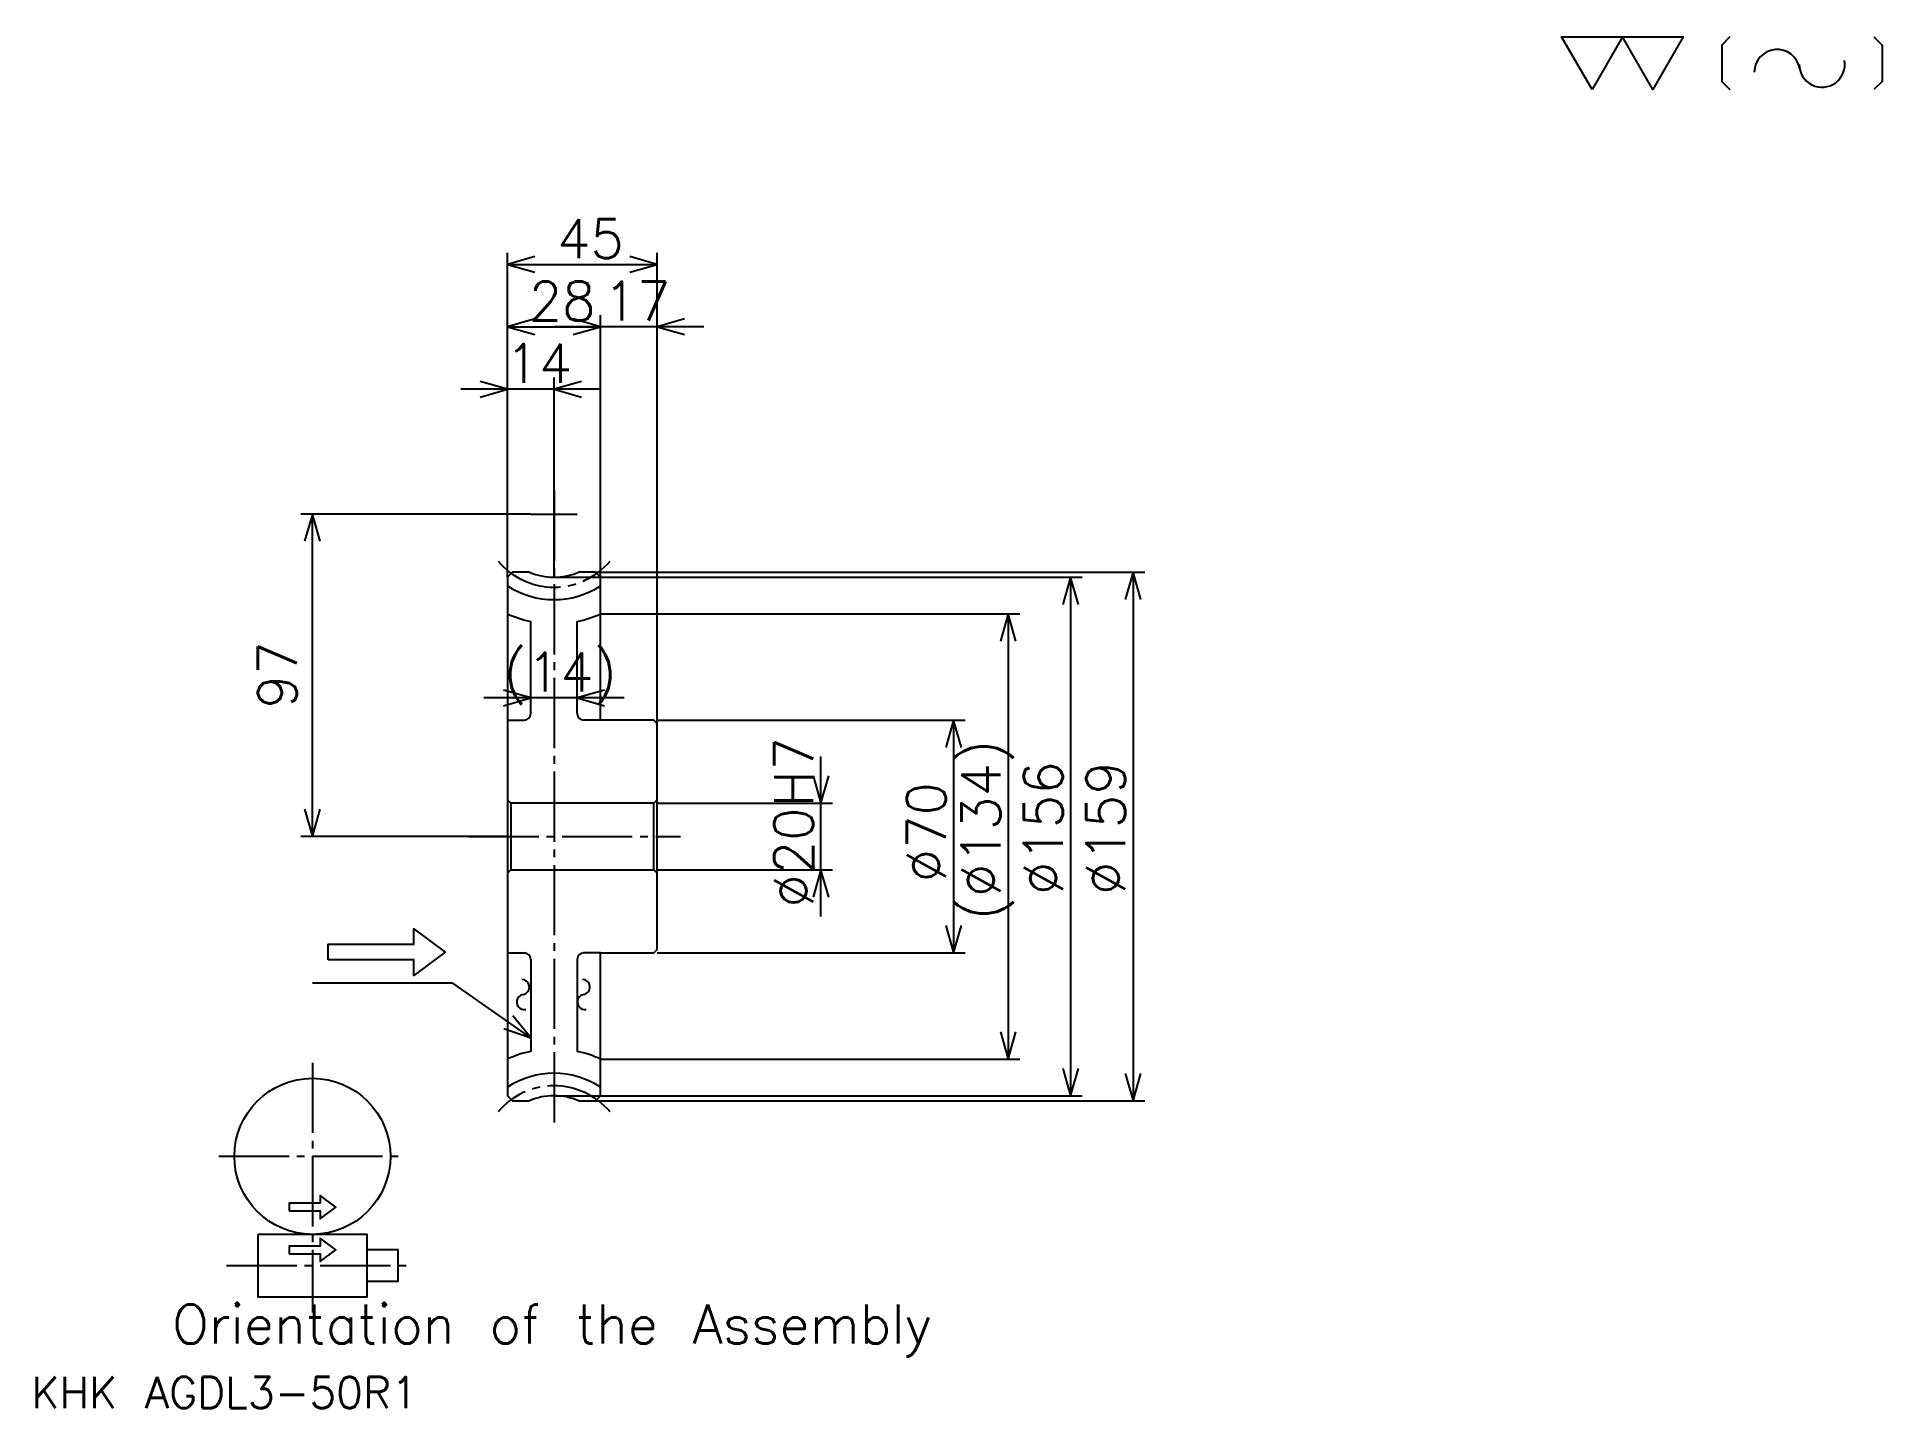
# Model space of a CAD drawing. Extents: x 25 to 580, y 26 to 438.
import ezdxf

# ---------------------------------------------------------------- set-up
doc = ezdxf.new("R2010")
doc.units = 0
doc.linetypes.add('DASHDOT', pattern=[28.163266, 21.122449, -2.346939, 2.346939, -2.346939])
doc.layers.get('0').update_dxf_attribs({"linetype": 'CONTINUOUS'})
doc.layers.add('DASHDOT', color=6, linetype='DASHDOT')
doc.styles.add('KANJI', font='TXT', dxfattribs={"bigfont": 'BIGFONT'})

msp = doc.modelspace()

# ---------------------------------------------------------------- linework, layer by layer
at = {"color": 5}
for p, q in [((166.632645, 277.280609), (166.632645, 373.403046)), ((211.632645, 277.280609), (211.632645, 373.403046)), ((166.632645, 369.882629), (211.632645, 369.882629)), ((166.632645, 351.107147), (194.632645, 351.107147)), ((225.714279, 351.107147), (180.55101, 351.107147)), ((194.632645, 277.280609), (194.632645, 354.627563)), ((166.632645, 277.280609), (166.632645, 335.852051)), ((180.632645, 294.780609), (180.632645, 335.852051)), ((194.714279, 332.331635), (152.55101, 332.331635)), ((173.673462, 294.780609), (104.438766, 294.780609)), ((107.959175, 197.780609), (107.959175, 294.780609)), ((180.632645, 275.780609), (180.632645, 294.780609)), ((166.632645, 275.780609), (166.632645, 277.280609)), ((180.632645, 275.780609), (211.632645, 275.780609)), ((193.132645, 277.280609), (211.632645, 277.280609)), ((194.632645, 275.780609), (194.632645, 277.280609)), ((211.632645, 277.280609), (358.316315, 277.280609)), ((211.632645, 231.780609), (211.632645, 277.280609)), ((211.632645, 275.780609), (339.540802, 275.780609)), ((336.020386, 275.780609), (336.020386, 119.780609)), ((354.795898, 277.280609), (354.795898, 118.280609)), ((194.632645, 264.780609), (211.632645, 264.780609)), ((211.632645, 264.780609), (320.765289, 264.780609)), ((317.244873, 264.780609), (317.244873, 130.780609)), ((201.714279, 239.474487), (159.55101, 239.474487)), ((211.632645, 232.780609), (304.336731, 232.780609)), ((300.816315, 232.780609), (300.816315, 162.780609)), ((260.918365, 173.698975), (260.918365, 221.862244)), ((211.632645, 207.780609), (264.438782, 207.780609)), ((166.632645, 197.780609), (104.438766, 197.780609)), ((211.632645, 187.780609), (264.438782, 187.780609)), ((211.632645, 162.780609), (304.336731, 162.780609)), ((194.632645, 130.780609), (211.632645, 130.780609)), ((211.632645, 130.780609), (320.765289, 130.780609)), ((180.632645, 119.780609), (211.632645, 119.780609)), ((193.132645, 118.280609), (211.632645, 118.280609)), ((211.632645, 119.780609), (339.540802, 119.780609)), ((211.632645, 118.280609), (358.316315, 118.280609))]:
    msp.add_line(p, q, dxfattribs=at)
at = {"color": 4}
for p, q in [((173.632645, 234.780609), (173.632645, 262.419037)), ((187.632645, 234.780609), (187.632645, 262.419037)), ((194.632645, 232.780609), (189.632645, 232.780609)), ((211.632645, 208.780609), (210.632645, 207.780609)), ((166.632645, 186.780609), (167.632645, 187.780609)), ((211.632645, 186.780609), (210.632645, 187.780609)), ((194.632645, 162.780609), (189.632645, 162.780609)), ((173.632645, 160.780609), (173.632645, 133.142181)), ((187.632645, 160.780609), (187.632645, 133.142181))]:
    msp.add_line(p, q, dxfattribs=at)
at = {"color": 7}
for points in [[(492.857147, 422.448975), (483.704071, 438.31427), (520.316345, 438.31427), (511.163269, 422.448975), (502.010223, 438.31427), (492.857147, 422.448975)], [(534.351013, 438.31427), (531.910217, 435.873474), (531.910217, 424.889801), (534.351013, 422.448975)], [(577.675537, 438.31427), (580.116333, 435.873474), (580.116333, 424.889801), (577.675537, 422.448975)]]:
    msp.add_lwpolyline(points, dxfattribs=at)
at = {"color": 5}
for points in [[(174.846924, 372.229584), (166.632645, 369.882629), (174.846924, 367.535706)], [(203.418365, 367.535706), (211.632645, 369.882629), (203.418365, 372.229584)], [(174.846924, 353.454102), (166.632645, 351.107147), (174.846924, 348.760193)], [(186.418365, 348.760193), (194.632645, 351.107147), (186.418365, 353.454102)], [(186.418365, 348.760193), (194.632645, 351.107147), (186.418365, 353.454102)], [(219.846924, 353.454102), (211.632645, 351.107147), (219.846924, 348.760193)], [(158.418365, 329.98468), (166.632645, 332.331635), (158.418365, 334.678589)], [(188.846924, 334.678589), (180.632645, 332.331635), (188.846924, 329.98468)], [(110.306114, 286.566315), (107.959175, 294.780609), (105.612236, 286.566315)], [(338.36734, 267.566315), (336.020386, 275.780609), (333.673462, 267.566315)], [(357.142853, 269.066315), (354.795898, 277.280609), (352.448975, 269.066315)], [(319.591827, 256.566315), (317.244873, 264.780609), (314.897949, 256.566315)], [(165.418365, 237.127548), (173.632645, 239.474487), (165.418365, 241.821426)], [(195.846924, 241.821426), (187.632645, 239.474487), (195.846924, 237.127548)], [(303.163269, 224.566315), (300.816315, 232.780609), (298.46936, 224.566315)], [(258.571411, 215.994904), (260.918365, 207.780609), (263.265289, 215.994904)], [(105.612236, 205.994888), (107.959175, 197.780609), (110.306114, 205.994888)], [(263.265289, 179.566315), (260.918365, 187.780609), (258.571411, 179.566315)], [(112.653053, 160.649994), (112.653053, 165.343872), (138.469376, 165.343872), (138.469376, 170.03775), (147.857132, 162.996933), (138.469376, 155.956116), (138.469376, 160.649994), (112.653053, 160.649994)], [(298.46936, 170.994904), (300.816315, 162.780609), (303.163269, 170.994904)], [(173.632645, 137.180603), (150.204071, 153.609177), (107.959175, 153.609177)], [(165.559647, 139.975113), (173.632645, 137.180603), (168.254547, 143.818283)], [(314.897949, 138.994904), (317.244873, 130.780609), (319.591827, 138.994904)], [(333.673462, 127.994896), (336.020386, 119.780609), (338.36734, 127.994896)], [(352.448975, 126.494896), (354.795898, 118.280609), (357.142853, 126.494896)], [(100.918358, 85.127548), (110.306114, 85.127548), (110.306114, 82.780609), (114.999992, 86.301018), (110.306114, 89.821426), (110.306114, 87.474487), (100.918358, 87.474487), (100.918358, 85.127548)], [(91.530602, 78.086731), (91.530602, 59.311218), (124.387741, 59.311218), (124.387741, 78.086731), (91.530602, 78.086731)], [(100.918358, 72.219383), (110.306114, 72.219383), (110.306114, 69.872444), (114.999992, 73.392853), (110.306114, 76.913261), (110.306114, 74.566322), (100.918358, 74.566322), (100.918358, 72.219383)], [(124.387741, 64.005096), (133.775497, 64.005096), (133.775497, 73.392853), (124.387741, 73.392853)]]:
    msp.add_lwpolyline(points, dxfattribs=at)
at = {"color": 4}
for points in [[(173.233322, 277.280609), (168.132645, 277.280609), (166.632645, 275.780609), (166.632645, 186.780609)], [(188.031967, 118.280609), (193.132645, 118.280609), (194.632645, 119.780609), (194.632645, 162.780609), (210.632645, 162.780609), (211.632645, 163.780609), (211.632645, 231.780609), (210.632645, 232.780609), (194.632645, 232.780609), (194.632645, 275.780609), (193.132645, 277.280609), (188.031967, 277.280609)], [(166.632645, 232.780609), (171.632645, 232.780609)], [(166.632645, 208.780609), (167.632645, 207.780609), (167.632645, 187.780609), (210.632645, 187.780609), (210.632645, 207.780609), (167.632645, 207.780609)], [(166.632645, 186.780609), (166.632645, 119.780609), (168.132645, 118.280609), (173.233322, 118.280609)], [(166.632645, 162.780609), (171.632645, 162.780609)]]:
    msp.add_lwpolyline(points, dxfattribs=at)
at = {"color": 5}
msp.add_circle((107.959175, 101.556122), 23.469388, dxfattribs=at)
at = {"color": 7}
for centre, radius, start, end in [((548.538269, 427.664062), 6.864796, 10, 180), ((562.059265, 430.048187), 6.864796, 180, 10), ((171.718262, 147.985336), 2.288265, 90, 280), ((170.923553, 152.49234), 2.288265, 280, 90), ((189.942749, 147.985336), 2.288265, 90, 280), ((189.148041, 152.49234), 2.288265, 280, 90)]:
    msp.add_arc(centre, radius, start, end, dxfattribs=at)
at = {"color": 4}
for centre, radius, start, end in [((180.632645, 294.780609), 25.75, 237.06485497, 302.93514503), ((180.632645, 294.780609), 19, 247.08045793, 292.91954207), ((180.632645, 294.780609), 33.11, 244.98310582, 257.79462296), ((180.632645, 294.780609), 33.11, 282.20537704, 295.01689418), ((171.632645, 234.780609), 2, 270, 0), ((189.632645, 234.780609), 2, 180, 270), ((189.632645, 234.780609), 2, 180, 270), ((171.632645, 160.780609), 2, 0, 90), ((189.632645, 160.780609), 2, 90, 180), ((189.632645, 160.780609), 2, 90, 180), ((180.632645, 100.780609), 33.11, 102.20537704, 115.01689418), ((180.632645, 100.780609), 33.11, 64.98310582, 77.79462296), ((180.632645, 100.780609), 25.75, 57.06485497, 122.93514503), ((180.632645, 100.780609), 19, 67.08045793, 112.91954207)]:
    msp.add_arc(centre, radius, start, end, dxfattribs=at)
at = {"layer": 'DASHDOT', "color": 7}
for p, q in [((180.632645, 301.821411), (180.632645, 111.239792)), ((173.673462, 294.780609), (187.591827, 294.780609)), ((154.897949, 197.780609), (218.673462, 197.780609)), ((107.959175, 129.719391), (107.959175, 54.61734)), ((79.795914, 101.556122), (136.122437, 101.556122)), ((82.142845, 68.698975), (138.469376, 68.698975))]:
    msp.add_line(p, q, dxfattribs=at)
for centre, start, end in [((180.632645, 294.780609), 219.99999848, 320.00000152), ((180.632645, 100.780609), 39.99999848, 140.00000152)]:
    msp.add_arc(centre, 22, start, end, dxfattribs=at)

# ---------------------------------------------------------------- texts
at = {"color": 7, "style": 'KANJI'}
for s, height, p in [('45', 11.734694, (181.505096, 371.760193)), ('28', 11.734694, (173.005096, 352.98468)), ('17', 11.734694, (195.505096, 352.98468)), ('14', 11.734694, (166.005096, 334.209167)), ('(14)', 11.734694, (165.377548, 241.352036)), ('Orientation of the Assembly', 11.734694, (65.714279, 45.229584)), ('KHK AGDL3-50R1', 9.387755, (23.469387, 25.816326))]:
    msp.add_text(s, height=height, dxfattribs=at).set_placement(p)
for s, p in [('97', (103.265297, 236.306122)), ('%%c20H7', (258.571411, 176.364792)), ('(%%c134)', (314.897949, 172.551025)), ('%%c156', (333.673462, 180.178558)), ('%%c159', (352.448975, 180.178558)), ('%%c70', (298.46936, 183.99234))]:
    msp.add_text(s, height=11.734694, rotation=90, dxfattribs=at).set_placement(p)

doc.saveas('drawing.dxf')
